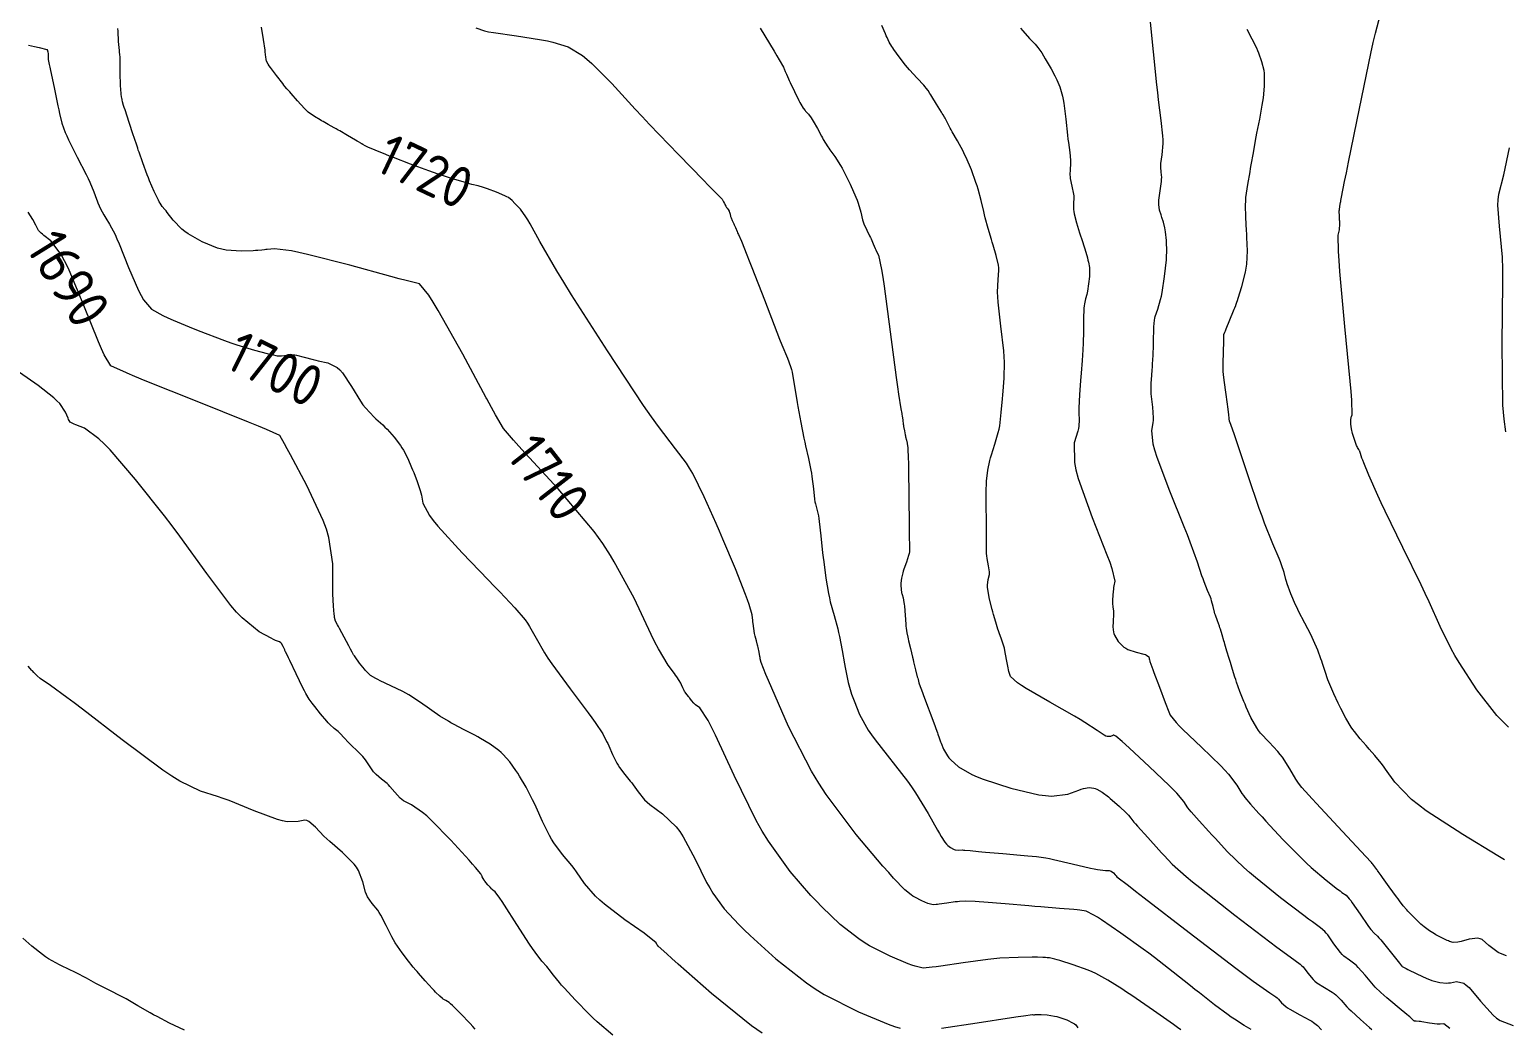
# Model space of a CAD drawing. Header units: millimetres. Extents: x 837477 to 838477, y 1189014 to 1191014.
# Drawn here: x 837857 to 837991.7, y 1189085.8 to 1189176.9 of the extents above; entities that cross this region are included whole.
import ezdxf

# ---------------------------------------------------------------- set-up
doc = ezdxf.new("R2010")
doc.units = ezdxf.units.MM
doc.header["$LTSCALE"] = 0.3
doc.layers.add('COTAS 10', color=252, linetype='Continuous', lineweight=9)
doc.styles.get("Standard").update_dxf_attribs({"font": 'isocp2.shx', "bigfont": '@extfont2.shx'})

msp = doc.modelspace()

# ---------------------------------------------------------------- linework, layer by layer
at = {"layer": 'COTAS 10'}
for points in [[(837986.677, 1189085.712), (837986.146, 1189086.124), (837985.805, 1189086.09), (837985.67, 1189086.096), (837985.518, 1189086.107), (837984.822, 1189086.202), (837984.143, 1189086.31), (837984.001, 1189086.329), (837983.88, 1189086.345), (837983.61, 1189086.363), (837983.474, 1189086.38), (837983.438, 1189086.396), (837983.403, 1189086.415), (837983.278, 1189086.523), (837983.02, 1189086.765), (837982.9, 1189086.87), (837982.758, 1189086.991), (837982.071, 1189087.565), (837981.312, 1189088.197), (837981.125, 1189088.354), (837980.949, 1189088.504), (837980.396, 1189088.984), (837979.877, 1189089.49), (837979.722, 1189089.657), (837979.563, 1189089.836), (837978.946, 1189090.579), (837978.332, 1189091.284), (837978.174, 1189091.439), (837978.021, 1189091.577), (837977.515, 1189091.928), (837977.012, 1189092.305), (837976.861, 1189092.459), (837976.706, 1189092.634), (837976.105, 1189093.443), (837975.535, 1189094.242), (837975.399, 1189094.411), (837975.272, 1189094.556), (837974.894, 1189094.892), (837974.14, 1189095.427), (837973.776, 1189095.698), (837973.345, 1189096.023), (837971.23, 1189097.641), (837968.937, 1189099.48), (837968.393, 1189099.944), (837967.89, 1189100.389), (837966.404, 1189101.833), (837965.257, 1189103.069), (837964.968, 1189103.382), (837964.691, 1189103.683), (837963.792, 1189104.665), (837963.081, 1189105.481), (837962.923, 1189105.677), (837962.78, 1189105.861), (837962.403, 1189106.416), (837961.755, 1189107.195), (837961.442, 1189107.52), (837961.072, 1189107.891), (837959.251, 1189109.626), (837957.448, 1189111.294), (837957.088, 1189111.623), (837956.789, 1189111.894), (837956.212, 1189112.395), (837956.024, 1189112.467), (837955.97, 1189112.468), (837955.915, 1189112.46), (837955.711, 1189112.364), (837955.398, 1189112.356), (837955.274, 1189112.403), (837955.135, 1189112.473), (837954.496, 1189112.904), (837953.38, 1189113.651), (837952.939, 1189113.92), (837952.44, 1189114.215), (837950.162, 1189115.506), (837948, 1189116.755), (837947.575, 1189117.024), (837947.225, 1189117.26), (837946.587, 1189117.835), (837946.442, 1189118.292), (837946.403, 1189118.455), (837946.365, 1189118.632), (837946.229, 1189119.4), (837946.08, 1189120.21), (837946.032, 1189120.414), (837945.981, 1189120.609), (837945.777, 1189121.24), (837945.56, 1189121.828), (837945.501, 1189121.996), (837945.443, 1189122.166), (837945.238, 1189122.796), (837945.029, 1189123.509), (837944.968, 1189123.732), (837944.906, 1189123.965), (837944.669, 1189124.897), (837944.503, 1189125.782), (837944.485, 1189125.986), (837944.479, 1189126.172), (837944.56, 1189126.695), (837944.659, 1189127.134), (837944.664, 1189127.267), (837944.66, 1189127.405), (837944.564, 1189127.944), (837944.441, 1189128.617), (837944.419, 1189128.838), (837944.402, 1189129.076), (837944.385, 1189130.06), (837944.393, 1189131.25), (837944.391, 1189131.616), (837944.389, 1189131.999), (837944.367, 1189133.515), (837944.37, 1189134.985), (837944.383, 1189135.339), (837944.401, 1189135.67), (837944.511, 1189136.67), (837944.697, 1189137.55), (837944.764, 1189137.805), (837944.838, 1189138.065), (837945.157, 1189139.041), (837945.468, 1189140.099), (837945.536, 1189140.41), (837945.596, 1189140.729), (837945.746, 1189141.946), (837945.846, 1189143.198), (837945.875, 1189143.538), (837945.904, 1189143.877), (837946.011, 1189145.079), (837946.033, 1189146.527), (837946.007, 1189147.021), (837945.968, 1189147.555), (837945.715, 1189149.819), (837945.467, 1189152.01), (837945.432, 1189152.498), (837945.412, 1189152.934), (837945.46, 1189154.082), (837945.518, 1189154.913), (837945.505, 1189155.15), (837945.479, 1189155.391), (837945.277, 1189156.284), (837944.993, 1189157.214), (837944.914, 1189157.477), (837944.836, 1189157.743), (837944.553, 1189158.722), (837944.281, 1189159.72), (837944.21, 1189159.997), (837944.14, 1189160.275), (837943.9, 1189161.283), (837943.626, 1189162.326), (837943.533, 1189162.627), (837943.434, 1189162.933), (837943.017, 1189164.079), (837942.538, 1189165.205), (837942.4, 1189165.499), (837942.26, 1189165.784), (837941.733, 1189166.749), (837941.262, 1189167.555), (837941.157, 1189167.74), (837941.064, 1189167.909), (837940.819, 1189168.385), (837940.674, 1189168.69), (837940.617, 1189168.804), (837940.559, 1189168.91), (837940.43, 1189169.114), (837940.359, 1189169.227), (837940.273, 1189169.366), (837939.837, 1189170.073), (837939.396, 1189170.793), (837939.307, 1189170.939), (837939.232, 1189171.063), (837939.081, 1189171.32), (837938.889, 1189171.56), (837938.789, 1189171.673), (837938.668, 1189171.807), (837938.061, 1189172.459), (837937.357, 1189173.236), (837937.175, 1189173.448), (837936.999, 1189173.659), (837936.411, 1189174.411), (837935.939, 1189175.069), (837935.836, 1189175.222), (837935.745, 1189175.361), (837935.518, 1189175.756), (837935.321, 1189176.178), (837935.25, 1189176.334), (837935.172, 1189176.508), (837934.826, 1189177.281)], [(837991.844, 1189092.339), (837991.448, 1189092.476), (837991.1, 1189092.627), (837990.244, 1189093.279), (837989.64, 1189093.817), (837989.452, 1189093.895), (837989.255, 1189093.943), (837988.465, 1189093.861), (837987.724, 1189093.645), (837987.557, 1189093.608), (837987.406, 1189093.581), (837987.001, 1189093.566), (837986.669, 1189093.653), (837986.565, 1189093.69), (837986.455, 1189093.733), (837986.015, 1189093.936), (837985.543, 1189094.188), (837985.412, 1189094.261), (837985.282, 1189094.337), (837984.816, 1189094.624), (837984.33, 1189094.98), (837984.189, 1189095.099), (837984.044, 1189095.227), (837983.494, 1189095.764), (837982.985, 1189096.3), (837982.866, 1189096.428), (837982.756, 1189096.547), (837982.44, 1189096.902), (837982.088, 1189097.348), (837981.955, 1189097.525), (837981.807, 1189097.724), (837981.147, 1189098.636), (837980.532, 1189099.498), (837980.413, 1189099.667), (837980.316, 1189099.805), (837980.148, 1189100.049), (837980.085, 1189100.141), (837980.054, 1189100.182), (837980.018, 1189100.231), (837979.836, 1189100.468), (837979.658, 1189100.697), (837979.595, 1189100.778), (837979.545, 1189100.842), (837979.536, 1189100.853), (837979.534, 1189100.856), (837979.531, 1189100.858), (837979.522, 1189100.867), (837979.513, 1189100.877), (837979.51, 1189100.879), (837979.507, 1189100.882), (837979.497, 1189100.894), (837979.025, 1189101.401), (837976.463, 1189104.151), (837974.519, 1189106.24), (837974.13, 1189106.659), (837973.805, 1189107.008), (837973.168, 1189107.696), (837972.87, 1189108.104), (837972.759, 1189108.277), (837972.635, 1189108.477), (837972.081, 1189109.415), (837971.404, 1189110.461), (837971.202, 1189110.729), (837970.993, 1189110.987), (837970.186, 1189111.839), (837969.416, 1189112.663), (837969.23, 1189112.904), (837969.057, 1189113.151), (837968.533, 1189114.086), (837968.108, 1189115.044), (837967.998, 1189115.304), (837967.891, 1189115.563), (837967.531, 1189116.48), (837967.219, 1189117.334), (837967.143, 1189117.553), (837967.071, 1189117.765), (837966.848, 1189118.465), (837966.653, 1189119.118), (837966.598, 1189119.299), (837966.543, 1189119.482), (837966.343, 1189120.144), (837966.152, 1189120.778), (837966.103, 1189120.943), (837966.056, 1189121.104), (837965.899, 1189121.645), (837965.745, 1189122.153), (837965.699, 1189122.293), (837965.651, 1189122.432), (837965.469, 1189122.93), (837965.293, 1189123.429), (837965.25, 1189123.568), (837965.209, 1189123.709), (837965.082, 1189124.22), (837964.938, 1189124.76), (837964.886, 1189124.917), (837964.829, 1189125.079), (837964.581, 1189125.693), (837964.267, 1189126.475), (837964.168, 1189126.743), (837964.064, 1189127.033), (837963.645, 1189128.265), (837962.984, 1189130.097), (837962.728, 1189130.764), (837962.44, 1189131.502), (837961.133, 1189134.744), (837959.958, 1189137.843), (837959.752, 1189138.49), (837959.598, 1189139.044), (837959.474, 1189140.283), (837959.618, 1189141), (837959.633, 1189141.226), (837959.637, 1189141.463), (837959.562, 1189142.418), (837959.455, 1189143.385), (837959.439, 1189143.63), (837959.428, 1189143.865), (837959.438, 1189144.63), (837959.484, 1189145.306), (837959.496, 1189145.485), (837959.508, 1189145.659), (837959.55, 1189146.257), (837959.587, 1189146.872), (837959.595, 1189147.058), (837959.604, 1189147.249), (837959.628, 1189147.995), (837959.645, 1189148.745), (837959.649, 1189148.939), (837959.653, 1189149.127), (837959.662, 1189149.757), (837959.722, 1189150.365), (837959.757, 1189150.539), (837959.8, 1189150.715), (837960.022, 1189151.373), (837960.286, 1189152.241), (837960.355, 1189152.55), (837960.422, 1189152.888), (837960.652, 1189154.358), (837960.812, 1189155.872), (837960.835, 1189156.239), (837960.849, 1189156.582), (837960.824, 1189157.629), (837960.728, 1189158.434), (837960.698, 1189158.625), (837960.666, 1189158.801), (837960.538, 1189159.319), (837960.401, 1189159.745), (837960.327, 1189159.979), (837960.197, 1189160.401), (837960.127, 1189160.931), (837960.128, 1189161.117), (837960.138, 1189161.319), (837960.247, 1189162.188), (837960.363, 1189163.042), (837960.378, 1189163.234), (837960.384, 1189163.406), (837960.345, 1189163.871), (837960.302, 1189164.323), (837960.308, 1189164.488), (837960.321, 1189164.67), (837960.428, 1189165.473), (837960.51, 1189166.511), (837960.507, 1189166.84), (837960.493, 1189167.189), (837960.348, 1189168.602), (837960.107, 1189170.494), (837960.032, 1189171.144), (837959.953, 1189171.85), (837959.638, 1189174.855), (837959.362, 1189177.572)], [(837992.036, 1189113.206), (837991.512, 1189113.714), (837990.991, 1189114.266), (837989.143, 1189116.624), (837987.523, 1189119.118), (837987.146, 1189119.755), (837986.799, 1189120.369), (837985.805, 1189122.396), (837984.8, 1189124.646), (837984.446, 1189125.4), (837984.06, 1189126.212), (837982.396, 1189129.621), (837980.778, 1189132.932), (837980.421, 1189133.682), (837980.104, 1189134.359), (837979.289, 1189136.204), (837978.834, 1189137.346), (837978.743, 1189137.58), (837978.668, 1189137.779), (837978.526, 1189138.202), (837978.477, 1189138.371), (837978.46, 1189138.411), (837978.443, 1189138.447), (837978.368, 1189138.549), (837978.259, 1189138.738), (837978.219, 1189138.829), (837978.175, 1189138.937), (837977.982, 1189139.463), (837977.801, 1189140.03), (837977.764, 1189140.162), (837977.733, 1189140.285), (837977.669, 1189140.64), (837977.65, 1189140.912), (837977.647, 1189140.983), (837977.646, 1189141.05), (837977.65, 1189141.277), (837977.676, 1189141.476), (837977.689, 1189141.527), (837977.704, 1189141.577), (837977.776, 1189141.739), (837977.728, 1189143.066), (837977.666, 1189143.849), (837977.584, 1189144.812), (837977.116, 1189149.793), (837976.654, 1189154.817), (837976.576, 1189155.809), (837976.52, 1189156.627), (837976.499, 1189158.136), (837976.594, 1189158.508), (837976.612, 1189158.609), (837976.626, 1189158.709), (837976.643, 1189159.062), (837976.632, 1189159.405), (837976.628, 1189159.498), (837976.623, 1189159.592), (837976.602, 1189159.925), (837976.594, 1189160.257), (837976.598, 1189160.35), (837976.605, 1189160.443), (837976.65, 1189160.78), (837976.711, 1189161.113), (837976.727, 1189161.203), (837976.743, 1189161.291), (837976.797, 1189161.604), (837977.08, 1189163.032), (837977.24, 1189163.824), (837977.435, 1189164.789), (837978.432, 1189169.706), (837979.473, 1189174.7), (837979.695, 1189175.714), (837979.888, 1189176.567), (837980.347, 1189178.314)], [(837962.124, 1189085.59), (837961.833, 1189085.807), (837961.477, 1189086.065), (837959.652, 1189087.342), (837957.645, 1189088.709), (837957.174, 1189089.024), (837956.74, 1189089.311), (837955.475, 1189090.119), (837954.364, 1189090.716), (837954.027, 1189090.871), (837953.676, 1189091.02), (837952.302, 1189091.521), (837951.085, 1189091.902), (837950.834, 1189091.976), (837950.62, 1189092.037), (837950.155, 1189092.142), (837949.926, 1189092.159), (837949.794, 1189092.169), (837949.547, 1189092.19), (837949.048, 1189092.205), (837948.822, 1189092.207), (837948.559, 1189092.207), (837947.293, 1189092.198), (837945.6, 1189092.112), (837945.068, 1189092.064), (837944.508, 1189092.005), (837942.258, 1189091.704), (837940.22, 1189091.404), (837939.795, 1189091.346), (837939.43, 1189091.299), (837938.615, 1189091.221), (837937.894, 1189091.381), (837937.589, 1189091.484), (837937.239, 1189091.613), (837935.594, 1189092.292), (837933.714, 1189093.252), (837933.216, 1189093.559), (837932.728, 1189093.883), (837931.046, 1189095.2), (837929.359, 1189096.811), (837928.867, 1189097.32), (837928.365, 1189097.857), (837926.462, 1189100.022), (837924.481, 1189102.793), (837923.929, 1189103.712), (837923.376, 1189104.695), (837921.368, 1189108.791), (837919.659, 1189112.49), (837919.294, 1189113.222), (837918.976, 1189113.828), (837918.221, 1189114.963), (837917.832, 1189115.258), (837917.745, 1189115.333), (837917.667, 1189115.406), (837917.461, 1189115.648), (837917.307, 1189115.87), (837917.263, 1189115.929), (837917.217, 1189115.989), (837917.046, 1189116.197), (837916.879, 1189116.416), (837916.838, 1189116.482), (837916.797, 1189116.551), (837916.667, 1189116.817), (837916.547, 1189117.088), (837916.513, 1189117.159), (837916.479, 1189117.228), (837916.355, 1189117.465), (837916.122, 1189117.819), (837916.019, 1189117.962), (837915.901, 1189118.125), (837915.336, 1189118.877), (837914.45, 1189120.349), (837914.129, 1189120.965), (837913.775, 1189121.673), (837912.224, 1189124.985), (837910.413, 1189128.299), (837910.087, 1189128.894), (837909.364, 1189129.978), (837908.583, 1189131.063), (837905.289, 1189134.985), (837902.294, 1189138.215), (837901.702, 1189138.863), (837901.212, 1189139.404), (837900.303, 1189140.466), (837899.588, 1189141.729), (837899.222, 1189142.396), (837898.782, 1189143.201), (837898.736, 1189143.286), (837896.583, 1189147.252), (837894.35, 1189151.248), (837893.889, 1189152.017), (837893.495, 1189152.64), (837892.641, 1189153.674), (837891.413, 1189153.983), (837890.785, 1189154.15), (837890.031, 1189154.352), (837886.267, 1189155.376), (837882.429, 1189156.372), (837881.628, 1189156.556), (837880.941, 1189156.7), (837879.408, 1189156.891), (837878.747, 1189156.83), (837878.61, 1189156.816), (837878.493, 1189156.803), (837878.235, 1189156.767), (837877.867, 1189156.733), (837877.681, 1189156.722), (837877.457, 1189156.71), (837876.345, 1189156.662), (837874.979, 1189156.761), (837874.596, 1189156.842), (837874.211, 1189156.945), (837872.801, 1189157.514), (837871.53, 1189158.255), (837871.233, 1189158.469), (837870.958, 1189158.685), (837870.162, 1189159.496), (837869.617, 1189160.194), (837869.501, 1189160.339), (837869.399, 1189160.464), (837869.159, 1189160.74), (837868.961, 1189161.035), (837868.886, 1189161.171), (837868.802, 1189161.331), (837868.428, 1189162.104), (837868.004, 1189163.074), (837867.889, 1189163.357), (837867.775, 1189163.646), (837867.371, 1189164.745), (837867.041, 1189165.698), (837866.973, 1189165.895), (837866.916, 1189166.064), (837866.792, 1189166.433), (837866.657, 1189166.849), (837866.591, 1189167.048), (837866.514, 1189167.282), (837866.135, 1189168.429), (837865.763, 1189169.56), (837865.69, 1189169.783), (837865.631, 1189169.968), (837865.527, 1189170.314), (837865.499, 1189170.471), (837865.488, 1189170.537), (837865.476, 1189170.613), (837865.419, 1189170.969), (837865.364, 1189171.508), (837865.353, 1189171.7), (837865.344, 1189171.911), (837865.326, 1189172.823), (837865.319, 1189173.684), (837865.317, 1189173.862), (837865.314, 1189174.013), (837865.304, 1189174.341), (837865.278, 1189174.661), (837865.265, 1189174.808), (837865.25, 1189174.981), (837865.174, 1189175.814), (837865.12, 1189176.761), (837865.117, 1189177.006)], [(837968.563, 1189085.598), (837967.924, 1189085.975), (837967.026, 1189086.551), (837966.74, 1189086.749), (837966.438, 1189086.963), (837965.215, 1189087.877), (837963.829, 1189088.955), (837963.425, 1189089.273), (837963.012, 1189089.599), (837961.445, 1189090.847), (837959.724, 1189092.185), (837959.213, 1189092.568), (837958.688, 1189092.956), (837956.666, 1189094.404), (837954.891, 1189095.614), (837954.522, 1189095.853), (837954.205, 1189096.05), (837953.502, 1189096.412), (837952.908, 1189096.506), (837952.66, 1189096.534), (837952.376, 1189096.562), (837951.05, 1189096.67), (837949.343, 1189096.8), (837948.819, 1189096.842), (837948.272, 1189096.887), (837946.11, 1189097.072), (837944.153, 1189097.234), (837943.735, 1189097.265), (837943.37, 1189097.289), (837942.501, 1189097.324), (837941.921, 1189097.295), (837941.738, 1189097.278), (837941.546, 1189097.258), (837940.774, 1189097.155), (837940.076, 1189097.052), (837939.93, 1189097.032), (837939.805, 1189097.016), (837939.525, 1189096.989), (837939.278, 1189097.044), (837939.173, 1189097.079), (837939.053, 1189097.124), (837938.489, 1189097.356), (837937.844, 1189097.686), (837937.673, 1189097.791), (837937.506, 1189097.902), (837936.929, 1189098.354), (837935.91, 1189099.43), (837935.464, 1189099.934), (837934.946, 1189100.529), (837932.485, 1189103.421), (837929.761, 1189107.05), (837929.079, 1189108.108), (837928.427, 1189109.189), (837926.33, 1189113.287), (837924.792, 1189116.767), (837924.492, 1189117.459), (837924.246, 1189118.032), (837923.815, 1189119.123), (837923.74, 1189119.464), (837923.72, 1189119.566), (837923.701, 1189119.67), (837923.632, 1189120.072), (837923.554, 1189120.486), (837923.529, 1189120.599), (837923.502, 1189120.711), (837923.392, 1189121.105), (837923.282, 1189121.511), (837923.255, 1189121.629), (837923.23, 1189121.749), (837923.151, 1189122.206), (837923.087, 1189122.685), (837923.07, 1189122.82), (837923.055, 1189122.956), (837923.004, 1189123.454), (837922.741, 1189124.406), (837922.592, 1189124.828), (837922.409, 1189125.319), (837921.473, 1189127.664), (837920.336, 1189130.373), (837920.027, 1189131.094), (837919.721, 1189131.802), (837918.635, 1189134.251), (837917.58, 1189136.362), (837917.293, 1189136.856), (837917.008, 1189137.312), (837915.996, 1189138.635), (837914.439, 1189140.653), (837913.811, 1189141.548), (837913.097, 1189142.588), (837909.805, 1189147.556), (837906.513, 1189152.689), (837905.798, 1189153.833), (837905.169, 1189154.857), (837903.61, 1189157.556), (837902.731, 1189159.171), (837902.531, 1189159.513), (837902.35, 1189159.808), (837901.851, 1189160.495), (837901.507, 1189160.853), (837901.423, 1189160.941), (837901.344, 1189161.025), (837901.099, 1189161.291), (837900.748, 1189161.553), (837900.602, 1189161.634), (837900.434, 1189161.718), (837899.654, 1189162.056), (837898.841, 1189162.363), (837898.652, 1189162.428), (837898.48, 1189162.484), (837897.991, 1189162.617), (837897.416, 1189162.759), (837897.19, 1189162.821), (837896.935, 1189162.893), (837895.771, 1189163.237), (837894.343, 1189163.697), (837893.921, 1189163.842), (837893.488, 1189163.994), (837891.828, 1189164.61), (837890.277, 1189165.21), (837889.912, 1189165.354), (837889.576, 1189165.487), (837888.596, 1189165.885), (837887.937, 1189166.167), (837887.803, 1189166.227), (837887.69, 1189166.279), (837887.456, 1189166.401), (837887.37, 1189166.462), (837887.351, 1189166.476), (837887.282, 1189166.522), (837887.071, 1189166.646), (837886.951, 1189166.716), (837886.805, 1189166.802), (837886.058, 1189167.237), (837885.359, 1189167.643), (837885.229, 1189167.717), (837885.032, 1189167.83), (837884.849, 1189167.935), (837884.303, 1189168.241), (837883.835, 1189168.503), (837883.7, 1189168.58), (837883.563, 1189168.659), (837883.049, 1189168.959), (837882.49, 1189169.37), (837882.324, 1189169.52), (837882.153, 1189169.684), (837881.494, 1189170.406), (837880.927, 1189171.074), (837880.814, 1189171.204), (837880.72, 1189171.311), (837880.536, 1189171.502), (837880.354, 1189171.707), (837880.26, 1189171.824), (837880.149, 1189171.965), (837879.589, 1189172.692), (837879.034, 1189173.44), (837878.925, 1189173.595), (837878.835, 1189173.728), (837878.67, 1189174.02), (837878.638, 1189174.157), (837878.632, 1189174.193), (837878.627, 1189174.227), (837878.62, 1189174.341), (837878.585, 1189174.659), (837878.564, 1189174.822), (837878.536, 1189175.017), (837878.393, 1189175.99), (837878.209, 1189177.102)], [(837897.791, 1189177.048), (837898.576, 1189176.78), (837898.946, 1189176.701), (837899.381, 1189176.62), (837901.502, 1189176.314), (837902.822, 1189176.114), (837903.776, 1189175.969), (837904.308, 1189175.865), (837904.797, 1189175.757), (837906.209, 1189175.334), (837907.509, 1189174.544), (837907.926, 1189174.205), (837908.369, 1189173.814), (837910.179, 1189171.964), (837912.315, 1189169.639), (837912.963, 1189168.947), (837913.636, 1189168.234), (837916.273, 1189165.487), (837918.558, 1189163.138), (837919.009, 1189162.676), (837919.381, 1189162.297), (837920.07, 1189161.606), (837920.227, 1189161.446), (837920.264, 1189161.401), (837920.298, 1189161.354), (837920.399, 1189161.183), (837920.479, 1189161.015), (837920.501, 1189160.972), (837920.522, 1189160.93), (837920.595, 1189160.788), (837920.671, 1189160.657), (837920.717, 1189160.587), (837920.807, 1189160.465), (837920.891, 1189160.327), (837920.91, 1189160.283), (837920.929, 1189160.235), (837920.981, 1189160.043), (837921.038, 1189159.827), (837921.059, 1189159.765), (837921.082, 1189159.703), (837921.183, 1189159.47), (837921.298, 1189159.225), (837921.329, 1189159.155), (837921.36, 1189159.084), (837921.473, 1189158.817), (837921.623, 1189158.462), (837921.679, 1189158.334), (837921.741, 1189158.194), (837922.016, 1189157.584), (837922.531, 1189156.34), (837922.744, 1189155.8), (837922.988, 1189155.176), (837924.123, 1189152.217), (837925.258, 1189149.265), (837925.502, 1189148.645), (837925.714, 1189148.11), (837926.226, 1189146.893), (837926.51, 1189146.126), (837926.579, 1189145.875), (837926.643, 1189145.608), (837926.842, 1189144.506), (837927.038, 1189143.237), (837927.101, 1189142.865), (837927.169, 1189142.483), (837927.443, 1189141.03), (837927.733, 1189139.607), (837927.81, 1189139.245), (837927.885, 1189138.896), (837928.146, 1189137.752), (837928.368, 1189136.686), (837928.419, 1189136.386), (837928.465, 1189136.085), (837928.594, 1189134.98), (837928.703, 1189134.013), (837928.736, 1189133.798), (837928.771, 1189133.605), (837928.908, 1189133.102), (837929.054, 1189132.512), (837929.093, 1189132.266), (837929.133, 1189131.984), (837929.276, 1189130.664), (837929.432, 1189129.127), (837929.48, 1189128.708), (837929.531, 1189128.292), (837929.73, 1189126.812), (837929.973, 1189125.401), (837930.052, 1189125.029), (837930.135, 1189124.664), (837930.474, 1189123.413), (837930.813, 1189122.194), (837930.895, 1189121.849), (837930.973, 1189121.502), (837931.213, 1189120.222), (837931.427, 1189118.982), (837931.487, 1189118.66), (837931.549, 1189118.347), (837931.778, 1189117.293), (837932.08, 1189116.239), (837932.187, 1189115.926), (837932.305, 1189115.604), (837932.816, 1189114.365), (837933.603, 1189112.94), (837933.894, 1189112.5), (837934.218, 1189112.04), (837937.171, 1189108.283), (837937.549, 1189107.754), (837937.909, 1189107.226), (837939.056, 1189105.343), (837939.913, 1189103.803), (837940.091, 1189103.492), (837940.242, 1189103.232), (837940.575, 1189102.711), (837940.755, 1189102.517), (837940.812, 1189102.464), (837940.87, 1189102.41), (837941.104, 1189102.217), (837941.369, 1189102.065), (837941.447, 1189102.037), (837941.528, 1189102.016), (837941.837, 1189101.994), (837942.196, 1189101.999), (837942.309, 1189101.995), (837942.426, 1189101.989), (837942.898, 1189101.948), (837943.666, 1189101.872), (837943.971, 1189101.843), (837944.316, 1189101.812), (837945.895, 1189101.671), (837947.486, 1189101.533), (837947.838, 1189101.503), (837948.152, 1189101.477), (837948.969, 1189101.412), (837949.811, 1189101.283), (837950.142, 1189101.216), (837950.515, 1189101.135), (837952.213, 1189100.73), (837953.878, 1189100.339), (837954.23, 1189100.266), (837954.535, 1189100.209), (837955.242, 1189100.132), (837955.6, 1189100.112), (837955.685, 1189100.09), (837955.763, 1189100.061), (837955.992, 1189099.9), (837956.153, 1189099.723), (837956.189, 1189099.684), (837956.22, 1189099.65), (837956.3, 1189099.563), (837957.345, 1189098.745), (837957.985, 1189098.25), (837958.776, 1189097.638), (837962.902, 1189094.457), (837967.142, 1189091.214), (837968.006, 1189090.563), (837968.735, 1189090.019), (837970.247, 1189088.947), (837970.799, 1189088.584), (837970.923, 1189088.487), (837971.034, 1189088.392), (837971.33, 1189088.06), (837971.715, 1189087.695), (837971.882, 1189087.579), (837972.075, 1189087.455), (837972.99, 1189086.952), (837973.898, 1189086.469), (837974.086, 1189086.358), (837974.246, 1189086.257), (837974.599, 1189085.973), (837974.968, 1189085.594)], [(837923.739, 1189177.025), (837925.011, 1189174.913), (837925.262, 1189174.49), (837925.468, 1189174.138), (837925.849, 1189173.452), (837925.949, 1189173.215), (837925.978, 1189173.147), (837926.008, 1189173.077), (837926.124, 1189172.813), (837926.312, 1189172.406), (837926.387, 1189172.245), (837926.473, 1189172.063), (837926.869, 1189171.233), (837927.272, 1189170.415), (837927.363, 1189170.24), (837927.445, 1189170.088), (837927.663, 1189169.727), (837927.833, 1189169.51), (837927.883, 1189169.449), (837927.936, 1189169.388), (837928.139, 1189169.164), (837928.394, 1189168.826), (837928.479, 1189168.693), (837928.571, 1189168.542), (837928.957, 1189167.856), (837929.33, 1189167.166), (837929.414, 1189167.013), (837929.49, 1189166.877), (837929.696, 1189166.522), (837929.918, 1189166.187), (837930.004, 1189166.063), (837930.101, 1189165.925), (837930.542, 1189165.312), (837931.071, 1189164.497), (837931.223, 1189164.231), (837931.378, 1189163.948), (837931.959, 1189162.783), (837932.469, 1189161.611), (837932.579, 1189161.325), (837932.676, 1189161.055), (837932.912, 1189160.216), (837933.086, 1189159.52), (837933.144, 1189159.34), (837933.206, 1189159.166), (837933.463, 1189158.583), (837933.725, 1189158.059), (837933.79, 1189157.922), (837933.852, 1189157.788), (837934.048, 1189157.336), (837934.228, 1189156.914), (837934.28, 1189156.8), (837934.332, 1189156.687), (837934.528, 1189156.29), (837934.816, 1189154.982), (837934.926, 1189154.294), (837935.05, 1189153.465), (837935.606, 1189149.299), (837936.143, 1189145.126), (837936.255, 1189144.293), (837936.35, 1189143.601), (837936.561, 1189142.267), (837936.655, 1189141.856), (837936.677, 1189141.745), (837936.696, 1189141.636), (837936.751, 1189141.252), (837936.8, 1189140.874), (837936.815, 1189140.768), (837936.832, 1189140.662), (837936.898, 1189140.274), (837936.97, 1189139.905), (837936.989, 1189139.812), (837937.009, 1189139.722), (837937.077, 1189139.426), (837937.14, 1189139.141), (837937.156, 1189139.058), (837937.171, 1189138.973), (837937.219, 1189138.648), (837937.258, 1189137.769), (837937.267, 1189137.334), (837937.276, 1189136.815), (837937.3, 1189134.252), (837937.324, 1189131.665), (837937.331, 1189131.132), (837937.34, 1189130.679), (837937.374, 1189129.704), (837937.352, 1189129.206), (837937.325, 1189129.053), (837937.288, 1189128.893), (837937.081, 1189128.261), (837936.85, 1189127.626), (837936.799, 1189127.465), (837936.753, 1189127.31), (837936.634, 1189126.801), (837936.577, 1189126.362), (837936.57, 1189126.252), (837936.567, 1189126.145), (837936.59, 1189125.8), (837936.648, 1189125.488), (837936.667, 1189125.403), (837936.688, 1189125.319), (837936.775, 1189125.02), (837936.862, 1189124.596), (837936.883, 1189124.433), (837936.903, 1189124.251), (837936.963, 1189123.429), (837937.016, 1189122.604), (837937.032, 1189122.42), (837937.049, 1189122.255), (837937.112, 1189121.822), (837937.204, 1189121.415), (837937.238, 1189121.267), (837937.276, 1189121.104), (837937.448, 1189120.39), (837937.64, 1189119.595), (837937.692, 1189119.381), (837937.744, 1189119.17), (837937.925, 1189118.431), (837938.079, 1189117.812), (837938.114, 1189117.677), (837938.145, 1189117.558), (837938.228, 1189117.259), (837938.341, 1189116.927), (837938.391, 1189116.787), (837938.449, 1189116.627), (837938.727, 1189115.873), (837939.058, 1189114.984), (837939.15, 1189114.738), (837939.242, 1189114.493), (837939.575, 1189113.609), (837939.854, 1189112.861), (837939.911, 1189112.703), (837939.96, 1189112.565), (837940.067, 1189112.24), (837940.159, 1189111.968), (837940.199, 1189111.863), (837940.245, 1189111.745), (837940.463, 1189111.213), (837940.829, 1189110.59), (837940.969, 1189110.414), (837941.125, 1189110.237), (837941.826, 1189109.585), (837943.051, 1189108.886), (837943.537, 1189108.678), (837944.087, 1189108.465), (837946.602, 1189107.643), (837949.183, 1189107.037), (837949.775, 1189106.96), (837950.313, 1189106.921), (837951.812, 1189107.109), (837952.813, 1189107.47), (837953.038, 1189107.541), (837953.24, 1189107.599), (837953.779, 1189107.705), (837954.196, 1189107.652), (837954.322, 1189107.61), (837954.452, 1189107.557), (837954.956, 1189107.267), (837955.524, 1189106.842), (837955.693, 1189106.705), (837955.868, 1189106.558), (837956.544, 1189105.955), (837957.133, 1189105.394), (837957.253, 1189105.274), (837957.354, 1189105.169), (837957.563, 1189104.917), (837957.853, 1189104.553), (837958.004, 1189104.377), (837958.187, 1189104.17), (837959.105, 1189103.149), (837960.131, 1189102.024), (837960.381, 1189101.75), (837960.618, 1189101.492), (837961.352, 1189100.698), (837962.617, 1189099.567), (837963.189, 1189099.097), (837963.857, 1189098.559), (837967.066, 1189096.049), (837970.244, 1189093.619), (837970.891, 1189093.131), (837971.437, 1189092.723), (837972.571, 1189091.92), (837973.036, 1189091.57), (837973.161, 1189091.449), (837973.284, 1189091.317), (837973.718, 1189090.752), (837974.21, 1189090.164), (837974.371, 1189090.019), (837974.543, 1189089.88), (837975.253, 1189089.44), (837975.96, 1189089.023), (837976.13, 1189088.899), (837976.289, 1189088.77), (837976.772, 1189088.276), (837977.29, 1189087.693), (837977.471, 1189087.51), (837977.668, 1189087.316), (837978.517, 1189086.535), (837979.36, 1189085.794), (837979.555, 1189085.625)], [(837947.498, 1189177.016), (837947.696, 1189176.777), (837948.326, 1189176.09), (837948.841, 1189175.553), (837948.966, 1189175.407), (837949.083, 1189175.264), (837949.441, 1189174.759), (837949.76, 1189174.237), (837949.852, 1189174.082), (837949.946, 1189173.923), (837950.3, 1189173.313), (837950.644, 1189172.671), (837950.732, 1189172.491), (837950.817, 1189172.311), (837951.098, 1189171.656), (837951.339, 1189170.804), (837951.399, 1189170.5), (837951.457, 1189170.166), (837951.64, 1189168.716), (837951.794, 1189167.249), (837951.832, 1189166.905), (837951.869, 1189166.587), (837951.987, 1189165.663), (837952.058, 1189164.974), (837952.064, 1189164.803), (837952.066, 1189164.642), (837952.026, 1189164.136), (837952.005, 1189163.626), (837952.018, 1189163.463), (837952.04, 1189163.29), (837952.189, 1189162.587), (837952.338, 1189161.881), (837952.359, 1189161.707), (837952.372, 1189161.542), (837952.349, 1189161.022), (837952.341, 1189160.472), (837952.364, 1189160.287), (837952.397, 1189160.089), (837952.607, 1189159.256), (837952.892, 1189158.33), (837952.973, 1189158.073), (837953.054, 1189157.815), (837953.354, 1189156.881), (837953.607, 1189156.049), (837953.658, 1189155.855), (837953.702, 1189155.677), (837953.793, 1189155.166), (837953.804, 1189154.691), (837953.798, 1189154.535), (837953.787, 1189154.369), (837953.715, 1189153.682), (837953.611, 1189153.015), (837953.58, 1189152.861), (837953.548, 1189152.721), (837953.429, 1189152.327), (837953.326, 1189151.855), (837953.305, 1189151.665), (837953.288, 1189151.45), (837953.252, 1189150.46), (837953.24, 1189149.464), (837953.237, 1189149.244), (837953.234, 1189149.049), (837953.224, 1189148.55), (837953.202, 1189148.059), (837953.191, 1189147.869), (837953.177, 1189147.657), (837953.112, 1189146.696), (837953.031, 1189145.536), (837953.008, 1189145.198), (837952.984, 1189144.852), (837952.895, 1189143.541), (837952.832, 1189142.365), (837952.826, 1189142.105), (837952.823, 1189141.872), (837952.853, 1189141.269), (837952.82, 1189140.693), (837952.779, 1189140.478), (837952.724, 1189140.239), (837952.407, 1189139.177), (837952.411, 1189137.389), (837952.557, 1189136.692), (837952.766, 1189135.908), (837954.046, 1189132.349), (837955.389, 1189128.946), (837955.638, 1189128.261), (837955.833, 1189127.688), (837956.093, 1189126.545), (837956.014, 1189126.101), (837955.995, 1189125.967), (837955.978, 1189125.829), (837955.927, 1189125.295), (837955.903, 1189124.778), (837955.902, 1189124.652), (837955.905, 1189124.532), (837955.937, 1189124.161), (837955.975, 1189123.841), (837955.982, 1189123.754), (837955.986, 1189123.668), (837955.986, 1189123.36), (837955.969, 1189123.026), (837955.963, 1189122.923), (837955.956, 1189122.815), (837955.927, 1189122.385), (837955.982, 1189121.898), (837956.029, 1189121.755), (837956.09, 1189121.607), (837956.423, 1189121.041), (837956.932, 1189120.529), (837957.103, 1189120.416), (837957.288, 1189120.315), (837958.063, 1189120.052), (837958.763, 1189119.878), (837958.899, 1189119.832), (837959.01, 1189119.787), (837959.204, 1189119.636), (837959.241, 1189119.481), (837959.252, 1189119.434), (837959.265, 1189119.386), (837959.316, 1189119.197), (837959.481, 1189118.715), (837959.566, 1189118.483), (837959.667, 1189118.206), (837960.173, 1189116.85), (837960.701, 1189115.462), (837960.816, 1189115.166), (837960.917, 1189114.908), (837961.172, 1189114.295), (837961.711, 1189113.627), (837961.991, 1189113.334), (837962.329, 1189112.994), (837964.024, 1189111.378), (837965.775, 1189109.678), (837966.148, 1189109.286), (837966.473, 1189108.927), (837967.242, 1189107.916), (837967.707, 1189107.169), (837967.841, 1189106.977), (837967.976, 1189106.793), (837968.48, 1189106.18), (837969.251, 1189105.342), (837969.554, 1189105.014), (837969.896, 1189104.645), (837971.456, 1189102.968), (837973.163, 1189101.211), (837973.598, 1189100.791), (837974.017, 1189100.401), (837975.394, 1189099.233), (837976.447, 1189098.427), (837976.661, 1189098.266), (837976.842, 1189098.131), (837977.217, 1189097.864), (837977.509, 1189097.543), (837977.637, 1189097.373), (837977.785, 1189097.167), (837978.493, 1189096.134), (837979.202, 1189095.103), (837979.351, 1189094.899), (837979.48, 1189094.73), (837979.777, 1189094.416), (837980.083, 1189094.131), (837980.218, 1189093.98), (837980.374, 1189093.798), (837981.119, 1189092.882), (837981.836, 1189091.979), (837981.974, 1189091.805), (837982.086, 1189091.664), (837982.275, 1189091.432), (837982.298, 1189091.412), (837982.306, 1189091.406), (837982.314, 1189091.399), (837982.35, 1189091.369), (837982.575, 1189091.245), (837982.703, 1189091.178), (837982.86, 1189091.097), (837983.663, 1189090.688), (837984.588, 1189090.264), (837984.821, 1189090.174), (837985.045, 1189090.095), (837985.772, 1189089.907), (837986.41, 1189089.853), (837986.579, 1189089.857), (837986.743, 1189089.871), (837987.306, 1189089.992), (837987.966, 1189089.828), (837988.192, 1189089.661), (837988.436, 1189089.441), (837989.475, 1189088.21), (837990.638, 1189086.911), (837990.96, 1189086.649), (837991.284, 1189086.429), (837992.454, 1189085.987)], [(837991.681, 1189101.086), (837991.063, 1189101.466), (837987.88, 1189103.404), (837984.541, 1189105.583), (837983.823, 1189106.116), (837983.195, 1189106.619), (837981.673, 1189108.179), (837980.822, 1189109.383), (837980.617, 1189109.662), (837980.425, 1189109.916), (837979.843, 1189110.635), (837979.337, 1189111.207), (837979.193, 1189111.369), (837979.047, 1189111.533), (837978.508, 1189112.137), (837977.972, 1189112.804), (837977.829, 1189113.007), (837977.689, 1189113.217), (837977.201, 1189114.045), (837976.744, 1189114.92), (837976.622, 1189115.161), (837976.504, 1189115.402), (837976.094, 1189116.266), (837975.735, 1189117.099), (837975.647, 1189117.32), (837975.565, 1189117.537), (837975.311, 1189118.286), (837975.073, 1189119.026), (837975, 1189119.238), (837974.924, 1189119.453), (837974.627, 1189120.253), (837974.253, 1189121.129), (837974.129, 1189121.391), (837973.997, 1189121.663), (837973.444, 1189122.717), (837972.879, 1189123.803), (837972.738, 1189124.095), (837972.604, 1189124.384), (837972.179, 1189125.393), (837971.851, 1189126.288), (837971.779, 1189126.504), (837971.715, 1189126.706), (837971.549, 1189127.32), (837971.326, 1189128.042), (837971.225, 1189128.312), (837971.107, 1189128.612), (837970.541, 1189129.95), (837969.784, 1189131.835), (837969.546, 1189132.48), (837969.295, 1189133.179), (837968.286, 1189136.146), (837967.379, 1189138.885), (837967.194, 1189139.438), (837967.036, 1189139.903), (837966.703, 1189140.845), (837966.587, 1189141.15), (837966.567, 1189141.213), (837966.552, 1189141.268), (837966.54, 1189141.389), (837966.512, 1189141.762), (837966.486, 1189141.974), (837966.454, 1189142.234), (837966.272, 1189143.568), (837966.087, 1189144.898), (837966.052, 1189145.155), (837966.024, 1189145.365), (837965.981, 1189145.72), (837965.984, 1189145.761), (837965.985, 1189145.772), (837965.985, 1189145.782), (837965.988, 1189145.818), (837965.996, 1189146.088), (837966, 1189146.246), (837966.006, 1189146.44), (837966.032, 1189147.441), (837966.057, 1189148.44), (837966.062, 1189148.633), (837966.066, 1189148.79), (837966.072, 1189149.054), (837966.154, 1189149.275), (837966.205, 1189149.405), (837966.269, 1189149.565), (837966.604, 1189150.391), (837966.94, 1189151.215), (837967.005, 1189151.374), (837967.058, 1189151.503), (837967.148, 1189151.717), (837967.156, 1189151.733), (837967.157, 1189151.736), (837967.16, 1189151.748), (837967.243, 1189152.013), (837967.295, 1189152.178), (837967.36, 1189152.383), (837967.702, 1189153.454), (837968.038, 1189154.761), (837968.1, 1189155.115), (837968.148, 1189155.466), (837968.208, 1189156.704), (837968.169, 1189157.908), (837968.154, 1189158.238), (837968.137, 1189158.566), (837968.063, 1189159.737), (837968.038, 1189160.903), (837968.051, 1189161.228), (837968.074, 1189161.554), (837968.234, 1189162.74), (837968.446, 1189163.909), (837968.502, 1189164.224), (837968.558, 1189164.536), (837968.75, 1189165.632), (837968.954, 1189166.759), (837969.016, 1189167.091), (837969.081, 1189167.43), (837969.338, 1189168.724), (837969.571, 1189170.004), (837969.621, 1189170.335), (837969.666, 1189170.655), (837969.773, 1189171.725), (837969.777, 1189172.678), (837969.757, 1189172.924), (837969.726, 1189173.163), (837969.538, 1189173.962), (837969.25, 1189174.736), (837969.157, 1189174.958), (837969.058, 1189175.185), (837968.652, 1189176.033), (837968.191, 1189176.919)], [(837856.962, 1189175.472), (837857.49, 1189175.358), (837857.918, 1189175.263), (837858.63, 1189175.079), (837858.68, 1189174.975), (837858.691, 1189174.932), (837858.701, 1189174.881), (837858.728, 1189174.645), (837858.744, 1189174.402), (837858.747, 1189174.347), (837858.749, 1189174.298), (837858.754, 1189174.164), (837858.834, 1189173.71), (837858.885, 1189173.46), (837858.948, 1189173.154), (837859.278, 1189171.599), (837859.636, 1189169.942), (837859.717, 1189169.572), (837859.791, 1189169.241), (837859.989, 1189168.367), (837860.296, 1189167.512), (837860.437, 1189167.193), (837860.603, 1189166.838), (837861.404, 1189165.256), (837862.22, 1189163.663), (837862.395, 1189163.301), (837862.547, 1189162.973), (837862.914, 1189162.071), (837863.144, 1189161.421), (837863.21, 1189161.251), (837863.278, 1189161.086), (837863.534, 1189160.527), (837863.82, 1189159.991), (837863.907, 1189159.84), (837863.997, 1189159.688), (837864.351, 1189159.131), (837864.844, 1189158.184), (837865.022, 1189157.785), (837865.218, 1189157.328), (837866.076, 1189155.187), (837866.99, 1189153.064), (837867.221, 1189152.619), (837867.443, 1189152.236), (837868.167, 1189151.366), (837869.223, 1189150.783), (837869.655, 1189150.581), (837870.147, 1189150.36), (837871.619, 1189149.752), (837872.425, 1189149.418), (837874.842, 1189148.498), (837875.421, 1189148.292), (837875.961, 1189148.108), (837877.587, 1189147.619), (837878.738, 1189147.33), (837878.979, 1189147.272), (837879.186, 1189147.222), (837879.652, 1189147.122), (837879.906, 1189147.103), (837879.979, 1189147.105), (837880.053, 1189147.11), (837880.329, 1189147.154), (837880.584, 1189147.208), (837880.645, 1189147.219), (837880.702, 1189147.229), (837880.871, 1189147.251), (837881.146, 1189147.217), (837881.268, 1189147.191), (837881.412, 1189147.158), (837882.099, 1189146.98), (837882.93, 1189146.767), (837883.164, 1189146.711), (837883.401, 1189146.657), (837884.268, 1189146.476), (837885.136, 1189146.042), (837885.372, 1189145.829), (837885.607, 1189145.575), (837886.438, 1189144.322), (837887.255, 1189142.968), (837887.48, 1189142.65), (837887.705, 1189142.357), (837888.512, 1189141.507), (837888.667, 1189141.367), (837889.28, 1189140.809), (837889.48, 1189140.612), (837889.674, 1189140.413), (837890.327, 1189139.682), (837890.894, 1189138.93), (837891.032, 1189138.719), (837891.163, 1189138.506), (837891.57, 1189137.725), (837891.919, 1189136.926), (837892.013, 1189136.701), (837892.106, 1189136.474), (837892.432, 1189135.645), (837892.704, 1189134.829), (837892.763, 1189134.612), (837892.815, 1189134.399), (837892.942, 1189133.66), (837893.54, 1189132.531), (837893.889, 1189132.073), (837894.317, 1189131.551), (837896.522, 1189129.14), (837898.918, 1189126.649), (837899.465, 1189126.077), (837899.961, 1189125.556), (837901.336, 1189124.102), (837902.27, 1189122.996), (837902.489, 1189122.695), (837902.69, 1189122.396), (837903.275, 1189121.336), (837904.04, 1189119.992), (837904.354, 1189119.514), (837904.714, 1189118.991), (837906.383, 1189116.72), (837908.033, 1189114.526), (837908.379, 1189114.05), (837908.678, 1189113.632), (837909.358, 1189112.599), (837909.721, 1189111.908), (837909.821, 1189111.706), (837909.919, 1189111.498), (837910.27, 1189110.708), (837910.65, 1189109.93), (837910.767, 1189109.73), (837910.89, 1189109.537), (837911.375, 1189108.897), (837911.876, 1189108.289), (837912.009, 1189108.116), (837912.139, 1189107.942), (837912.587, 1189107.296), (837913.19, 1189106.588), (837913.417, 1189106.375), (837913.671, 1189106.155), (837914.807, 1189105.296), (837916.062, 1189104.109), (837916.392, 1189103.682), (837916.713, 1189103.211), (837917.807, 1189101.154), (837918.845, 1189099.038), (837919.13, 1189098.53), (837919.415, 1189098.055), (837920.439, 1189096.624), (837921.783, 1189095.185), (837922.27, 1189094.706), (837922.808, 1189094.192), (837925.163, 1189092.047), (837927.95, 1189089.864), (837928.759, 1189089.327), (837929.584, 1189088.819), (837932.698, 1189087.227), (837935.425, 1189086.103), (837936.006, 1189085.889), (837936.511, 1189085.718)], [(837991.797, 1189140.175), (837991.645, 1189141.322), (837991.532, 1189142.593), (837991.456, 1189148.22), (837991.531, 1189153.78), (837991.515, 1189155.01), (837991.482, 1189156.105), (837991.227, 1189158.942), (837991.067, 1189160.854), (837991.093, 1189161.366), (837991.15, 1189161.871), (837991.613, 1189163.632), (837992.133, 1189166.097)], [(837923.91, 1189085.265), (837922.932, 1189085.949), (837919.28, 1189088.893), (837916.256, 1189091.574), (837915.674, 1189092.092), (837915.202, 1189092.513), (837914.416, 1189093.225), (837914.35, 1189093.317), (837914.331, 1189093.348), (837914.313, 1189093.38), (837914.246, 1189093.517), (837913.767, 1189093.933), (837913.489, 1189094.141), (837913.149, 1189094.391), (837911.392, 1189095.629), (837909.51, 1189097.052), (837909.089, 1189097.418), (837908.712, 1189097.771), (837907.713, 1189098.943), (837906.971, 1189100.014), (837906.755, 1189100.303), (837906.535, 1189100.59), (837905.704, 1189101.597), (837904.9, 1189102.658), (837904.697, 1189102.978), (837904.503, 1189103.309), (837903.873, 1189104.599), (837903.292, 1189105.909), (837903.128, 1189106.253), (837902.964, 1189106.589), (837902.361, 1189107.734), (837901.762, 1189108.753), (837901.601, 1189109.009), (837901.441, 1189109.254), (837900.88, 1189110.047), (837900.272, 1189110.731), (837900.084, 1189110.908), (837899.886, 1189111.08), (837899.098, 1189111.654), (837898.219, 1189112.185), (837897.963, 1189112.329), (837897.702, 1189112.472), (837896.715, 1189112.979), (837895.755, 1189113.474), (837895.511, 1189113.61), (837895.276, 1189113.745), (837894.506, 1189114.228), (837893.774, 1189114.728), (837893.563, 1189114.874), (837893.349, 1189115.023), (837892.544, 1189115.59), (837891.654, 1189116.163), (837891.386, 1189116.317), (837891.109, 1189116.468), (837890.03, 1189116.997), (837889.052, 1189117.455), (837888.838, 1189117.562), (837888.649, 1189117.66), (837888.172, 1189117.943), (837887.825, 1189118.254), (837887.718, 1189118.37), (837887.607, 1189118.498), (837887.163, 1189119.069), (837886.77, 1189119.618), (837886.69, 1189119.732), (837886.623, 1189119.83), (837886.487, 1189120.05), (837886.341, 1189120.329), (837886.269, 1189120.465), (837886.183, 1189120.626), (837885.755, 1189121.418), (837885.321, 1189122.228), (837885.23, 1189122.4), (837885.152, 1189122.549), (837884.978, 1189122.899), (837884.894, 1189123.231), (837884.873, 1189123.369), (837884.852, 1189123.526), (837884.787, 1189124.262), (837884.741, 1189125.38), (837884.733, 1189125.779), (837884.727, 1189126.216), (837884.723, 1189128.118), (837884.367, 1189130.526), (837884.139, 1189131.284), (837883.856, 1189132.08), (837882.367, 1189135.282), (837880.858, 1189138.086), (837880.561, 1189138.631), (837880.318, 1189139.076), (837879.877, 1189139.849), (837878.662, 1189140.395), (837877.93, 1189140.697), (837877.027, 1189141.065), (837872.337, 1189142.939), (837867.595, 1189144.841), (837866.659, 1189145.225), (837865.959, 1189145.519), (837865.886, 1189145.549), (837864.458, 1189146.204), (837863.861, 1189147.203), (837863.612, 1189147.742), (837863.327, 1189148.396), (837861.998, 1189151.706), (837860.585, 1189155.077), (837860.248, 1189155.77), (837859.934, 1189156.358), (837858.993, 1189157.61), (837858.342, 1189158.101), (837858.211, 1189158.21), (837858.1, 1189158.307), (837857.876, 1189158.556), (837857.74, 1189158.812), (837857.685, 1189158.913), (837857.623, 1189159.026), (837857.333, 1189159.546), (837856.921, 1189160.233)], [(837910.287, 1189085.084), (837908.861, 1189086.311), (837908.486, 1189086.656), (837908.12, 1189087.003), (837906.871, 1189088.274), (837905.839, 1189089.408), (837905.611, 1189089.668), (837905.407, 1189089.905), (837904.876, 1189090.566), (837904.488, 1189091.073), (837904.374, 1189091.212), (837904.257, 1189091.351), (837903.814, 1189091.852), (837903.181, 1189092.67), (837902.945, 1189093.009), (837902.683, 1189093.398), (837901.517, 1189095.209), (837900.4, 1189096.959), (837900.169, 1189097.309), (837899.972, 1189097.6), (837899.542, 1189098.164), (837899.343, 1189098.342), (837899.291, 1189098.389), (837899.242, 1189098.435), (837899.076, 1189098.595), (837898.926, 1189098.752), (837898.886, 1189098.796), (837898.848, 1189098.84), (837898.715, 1189099.004), (837898.597, 1189099.166), (837898.568, 1189099.209), (837898.54, 1189099.251), (837898.451, 1189099.398), (837898.368, 1189099.55), (837898.344, 1189099.595), (837898.32, 1189099.642), (837898.23, 1189099.821), (837897.755, 1189100.406), (837897.488, 1189100.708), (837897.163, 1189101.07), (837895.5, 1189102.884), (837893.703, 1189104.725), (837893.294, 1189105.105), (837892.922, 1189105.427), (837891.896, 1189106.122), (837891.19, 1189106.496), (837891.02, 1189106.616), (837890.861, 1189106.744), (837890.377, 1189107.268), (837889.942, 1189107.8), (837889.814, 1189107.933), (837889.682, 1189108.061), (837889.178, 1189108.471), (837888.69, 1189108.881), (837888.568, 1189109.008), (837888.453, 1189109.14), (837888.084, 1189109.668), (837887.709, 1189110.224), (837887.59, 1189110.374), (837887.464, 1189110.523), (837886.95, 1189111.046), (837886.429, 1189111.541), (837886.298, 1189111.672), (837886.172, 1189111.799), (837885.765, 1189112.237), (837885.398, 1189112.625), (837885.298, 1189112.722), (837885.199, 1189112.813), (837884.846, 1189113.104), (837884.445, 1189113.464), (837884.315, 1189113.6), (837884.178, 1189113.75), (837883.615, 1189114.424), (837883.08, 1189115.101), (837882.961, 1189115.255), (837882.853, 1189115.394), (837882.568, 1189115.773), (837882.261, 1189116.298), (837882.14, 1189116.529), (837882.004, 1189116.797), (837881.382, 1189118.074), (837880.793, 1189119.309), (837880.678, 1189119.551), (837880.583, 1189119.749), (837880.411, 1189120.101), (837880.354, 1189120.217), (837880.332, 1189120.266), (837880.306, 1189120.323), (837880.186, 1189120.586), (837880.051, 1189120.837), (837880.015, 1189120.886), (837879.98, 1189120.925), (837879.858, 1189120.99), (837879.502, 1189121.135), (837879.318, 1189121.226), (837879.098, 1189121.337), (837877.997, 1189121.921), (837876.448, 1189123.178), (837875.946, 1189123.715), (837875.411, 1189124.333), (837873.213, 1189127.246), (837870.755, 1189130.658), (837870.056, 1189131.591), (837869.349, 1189132.518), (837866.73, 1189135.823), (837864.391, 1189138.53), (837863.861, 1189139.079), (837863.381, 1189139.542), (837862.073, 1189140.494), (837861.276, 1189140.813), (837861.119, 1189140.878), (837860.989, 1189140.932), (837860.749, 1189141.043), (837860.649, 1189141.21), (837860.607, 1189141.301), (837860.559, 1189141.411), (837860.336, 1189141.967), (837859.793, 1189142.754), (837859.544, 1189143.01), (837859.252, 1189143.282), (837857.839, 1189144.399), (837856.112, 1189145.581)], [(837897.733, 1189085.626), (837897.499, 1189085.895), (837897.262, 1189086.16), (837896.386, 1189087.084), (837895.636, 1189087.813), (837895.479, 1189087.955), (837895.344, 1189088.071), (837895.042, 1189088.273), (837894.859, 1189088.351), (837894.8, 1189088.389), (837894.738, 1189088.434), (837894.482, 1189088.655), (837894.111, 1189089.033), (837893.975, 1189089.177), (837893.826, 1189089.338), (837893.168, 1189090.064), (837892.542, 1189090.763), (837892.413, 1189090.907), (837892.303, 1189091.03), (837892.065, 1189091.297), (837891.842, 1189091.574), (837891.741, 1189091.704), (837891.624, 1189091.856), (837891.059, 1189092.597), (837890.423, 1189093.522), (837890.26, 1189093.791), (837890.103, 1189094.065), (837889.584, 1189095.102), (837889.099, 1189096.062), (837888.963, 1189096.288), (837888.826, 1189096.498), (837888.327, 1189097.11), (837887.887, 1189097.718), (837887.788, 1189097.924), (837887.699, 1189098.146), (837887.46, 1189099.084), (837887.068, 1189100.132), (837886.883, 1189100.423), (837886.664, 1189100.715), (837885.596, 1189101.773), (837884.44, 1189102.771), (837884.165, 1189103.025), (837883.91, 1189103.269), (837883.152, 1189104.072), (837882.524, 1189104.605), (837882.35, 1189104.679), (837882.176, 1189104.722), (837881.549, 1189104.613), (837880.552, 1189104.569), (837880.145, 1189104.652), (837879.681, 1189104.778), (837877.532, 1189105.577), (837875.25, 1189106.502), (837874.702, 1189106.706), (837874.191, 1189106.888), (837872.648, 1189107.358), (837870.757, 1189108.273), (837870.026, 1189108.736), (837869.205, 1189109.289), (837865.491, 1189112.043), (837861.873, 1189114.84), (837861.112, 1189115.421), (837860.455, 1189115.917), (837858.956, 1189117.011), (837858.274, 1189117.477), (837858.133, 1189117.577), (837858.013, 1189117.666), (837857.754, 1189117.884), (837857.629, 1189118.018), (837857.594, 1189118.055), (837857.559, 1189118.09), (837857.431, 1189118.215), (837857.302, 1189118.341), (837857.266, 1189118.378), (837857.231, 1189118.416), (837857.104, 1189118.56), (837856.919, 1189118.775)], [(837871.187, 1189085.564), (837869.823, 1189086.199), (837868.682, 1189086.793), (837868.367, 1189086.963), (837868.052, 1189087.137), (837866.919, 1189087.786), (837865.848, 1189088.401), (837865.572, 1189088.553), (837865.306, 1189088.698), (837864.419, 1189089.153), (837863.58, 1189089.573), (837863.344, 1189089.695), (837863.105, 1189089.82), (837862.228, 1189090.289), (837861.312, 1189090.774), (837861.049, 1189090.907), (837860.782, 1189091.041), (837859.783, 1189091.52), (837858.772, 1189092.074), (837858.498, 1189092.254), (837858.225, 1189092.446), (837857.26, 1189093.233), (837856.431, 1189093.957)], [(837940.292, 1189085.745), (837943.544, 1189086.223), (837946.676, 1189086.696), (837947.282, 1189086.786), (837947.774, 1189086.857), (837948.606, 1189086.965), (837948.687, 1189086.959), (837948.706, 1189086.958), (837948.723, 1189086.958), (837948.771, 1189086.96), (837948.821, 1189086.967), (837948.839, 1189086.97), (837948.859, 1189086.974), (837948.947, 1189086.989), (837949.159, 1189086.993), (837949.257, 1189086.989), (837949.372, 1189086.983), (837949.929, 1189086.941), (837950.609, 1189086.838), (837950.801, 1189086.793), (837950.996, 1189086.741), (837951.713, 1189086.493), (837952.314, 1189086.2), (837952.435, 1189086.119), (837952.536, 1189086.039), (837952.737, 1189085.752)]]:
    msp.add_lwpolyline(points, dxfattribs=at)

# ---------------------------------------------------------------- texts
at = {"layer": 'COTAS 10', "char_height": 3.8, "attachment_point": 7}
for s, insert, rotation in [('1720', (837888.372, 1189164.114), 334.66931), ('1690', (837856.6, 1189157), 301.82266), ('1700', (837874.674, 1189146.132), 333.8155), ('1710', (837900.42, 1189138.034), 307.92747)]:
    msp.add_mtext(s, dxfattribs=dict(at, insert=insert, rotation=rotation))

doc.saveas('drawing.dxf')
